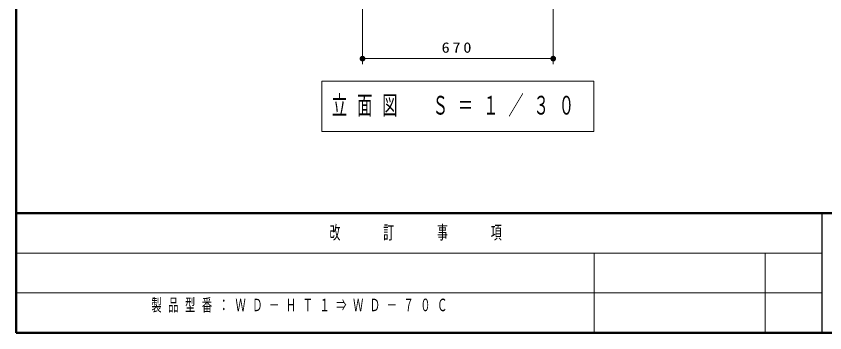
# Model space of a CAD drawing. Units: millimetres on the paper, with parts at other scales. Extents: x -385 to 0, y 0 to 267.
# Drawn here: x -385 to -243, y 0 to 55.6 of the extents above; entities that cross this region are included whole.
import ezdxf

# ---------------------------------------------------------------- set-up
doc = ezdxf.new("R2010")
doc.units = ezdxf.units.MM
doc.layers.add('LY_1', color=7, linetype='Continuous', lineweight=13)
doc.layers.add('LY_2', color=7, linetype='Continuous', lineweight=13)
doc.styles.add('ＭＳ ゴシック', font='')
doc.styles.get('ＭＳ ゴシック').set_extended_font_data('MS Gothic')

# ---------------------------------------------------------------- blocks, each defined once
blk = doc.blocks.new('filled_dot')
at = {"color": 0, "linetype": 'Continuous', "lineweight": -2, "const_width": 1.25}
blk.add_lwpolyline([(-0.625, 0, 1), (0.625, 0, 1)], format="xyb", close=True, dxfattribs=at)

msp = doc.modelspace()

# ---------------------------------------------------------------- linework, layer by layer
at = {"layer": 'LY_1'}
for p, q in [((-324.188, 67.159), (-324.188, 47.159)), ((-290.688, 67.159), (-290.688, 47.159)), ((-290.688, 48.159), (-324.188, 48.159)), ((-331.338, 44.182), (-331.338, 35.382)), ((-283.538, 44.182), (-331.338, 44.182)), ((-283.538, 35.382), (-283.538, 44.182)), ((-331.338, 35.382), (-283.538, 35.382))]:
    msp.add_line(p, q, dxfattribs=at)
at = {"layer": 'LY_2', "lineweight": 50}
for p, q in [((-385, 267), (-385, 0)), ((-385, 21), (0, 21)), ((-385, 0), (0, 0))]:
    msp.add_line(p, q, dxfattribs=at)
at = {"layer": 'LY_2', "color": 211, "lineweight": 25}
msp.add_line((-243.5, 21), (-243.5, 0), dxfattribs=at)
at = {"layer": 'LY_2'}
for p, q in [((-385, 14), (-243.5, 14)), ((-283.5, 14), (-283.5, 0)), ((-253.5, 14), (-253.5, 0)), ((-385, 7), (-243.5, 7))]:
    msp.add_line(p, q, dxfattribs=at)

# ---------------------------------------------------------------- block references
at = {"layer": 'LY_1', "xscale": 0.4, "yscale": 0.4}
msp.add_blockref('filled_dot', (-324.188, 48.159), dxfattribs=at)
at = {"layer": 'LY_1', "xscale": 0.4, "yscale": 0.4, "rotation": 180}
msp.add_blockref('filled_dot', (-290.688, 48.159), dxfattribs=at)

# ---------------------------------------------------------------- texts
at = {"layer": 'LY_1', "style": 'ＭＳ ゴシック'}
for s, insert, char_height, attachment_point in [('\\T1.33;\\W1.15;670', (-307.438, 49.159), 1.833, 8), ('\\T1.64;\\W0.6;立面図\u3000Ｓ＝１／３０', (-307.438, 39.782), 3.299, 5), ('\\T1.64;\\W0.6;製品型番：ＷＤ－ＨＴ１⇒ＷＤ－７０Ｃ', (-361.25, 6), 2.199, 1)]:
    msp.add_mtext(s, dxfattribs=dict(at, insert=insert, char_height=char_height, attachment_point=attachment_point))
at = {"layer": 'LY_2', "color": 4, "insert": (-314.25, 17.5), "char_height": 2.346, "attachment_point": 5, "style": 'ＭＳ ゴシック'}
msp.add_mtext('\\T1.64;\\W0.6;改\u3000\u3000訂\u3000\u3000事\u3000\u3000項', dxfattribs=at)

doc.saveas('drawing.dxf')
